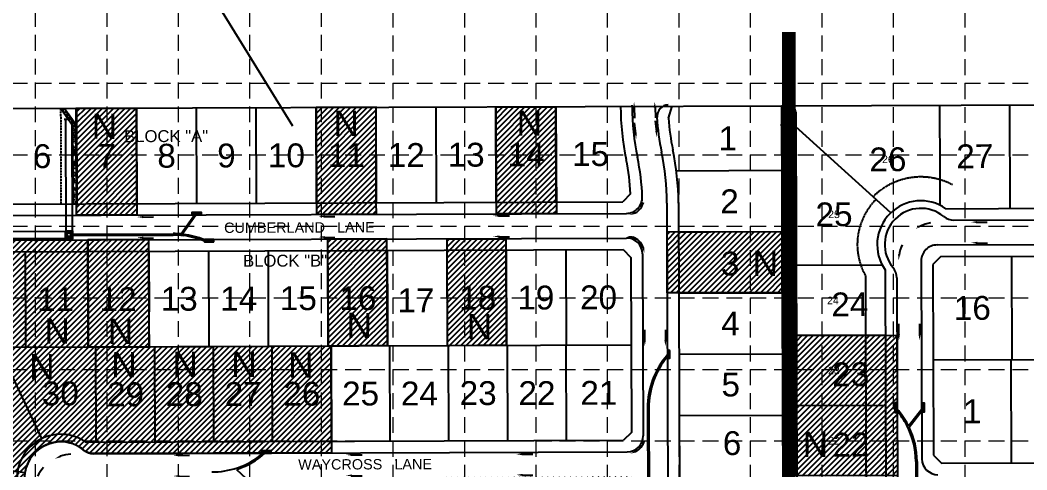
# Model space of a CAD drawing. Header units: inches. Extents: x 2468851 to 2474620, y 7110473 to 7114082.
# Drawn here: x 2469646 to 2470913, y 7112151 to 7112716 of the extents above; entities that cross this region are included whole.
import ezdxf
from ezdxf.enums import TextEntityAlignment as Align

# ---------------------------------------------------------------- set-up
doc = ezdxf.new("R2010")
doc.units = ezdxf.units.IN
doc.header["$MEASUREMENT"] = 0
for name, pattern in [('DASHED', [1.1, 0.9, -0.2]), ('HIDDEN', [0.375, 0.25, -0.125]), ('PHANTOM2', [3.15, 1.9, -0.25, 0.25, -0.25, 0.25, -0.25])]:
    doc.linetypes.add(name, pattern=pattern)
for name, color, linetype in [('AROW', 250, 'Continuous'), ('BDY', 250, 'PHANTOM2'), ('BLOCKNO', 250, 'Continuous'), ('DITCH', 250, 'Continuous'), ('ESMT', 250, 'HIDDEN'), ('EXSTM', 250, 'Continuous'), ('FLOW', 250, 'Continuous'), ('FUTURE', 250, 'Continuous'), ('GRID', 254, 'HIDDEN'), ('LOT', 250, 'Continuous'), ('LOTNO', 250, 'Continuous'), ('Newcastle homesites', 194, 'Continuous'), ('PHASE LINE', 7, 'Continuous'), ('PVMT', 250, 'Continuous'), ('SODDED LOT', 2, 'Continuous'), ('SROW', 250, 'Continuous'), ('STM', 1, 'Continuous'), ('STRNAMES', 250, 'Continuous')]:
    doc.layers.add(name, color=color, linetype=linetype)
doc.styles.get("Standard").update_dxf_attribs({"font": 'ARIAL.TTF'})
pattern_1 = [(45, (2469099.4552, 7111828.73352), (-0.176776695, 0.176776695), [])]
pattern_2 = [(225, (2471428.77444, 7111112.1237), (0.176776695, -0.176776695), [])]

# ---------------------------------------------------------------- blocks, each defined once
blk = doc.blocks.new('1DB')
at = {"layer": 'FLOW'}
for p, q in [((6.2, 13), (20.1, 13)), ((6.2, -13.5), (20.1, -13.5))]:
    blk.add_line(p, q, dxfattribs=at)
for points in [[(7.3, 11.7), (7.3, 14.3), (-0.6, 13)], [(7.3, -14.3), (7.3, -11.7), (-0.6, -13)]]:
    blk.add_solid(points, dxfattribs=at)

msp = doc.modelspace()

# ---------------------------------------------------------------- hatches: boundary and pattern name
at = {"layer": 'PVMT'}
h = msp.add_hatch(dxfattribs=at)
h.set_pattern_fill('CONCRETE', scale=15, angle=30, style=0)
h.set_pattern_definition([(75, (0.824, 3.074), (-7.50003414, 12.99044019), [2.1213, -4.24275, 1.06065, -6.3639, 2.1213, -5.30330343]), (165, (8.892, 8.598), (-12.99044019, -7.50003414), [2.121315, -3.18195, 1.06065, -5.30325, 2.121315, -7.42472343]), (93.43494882, (0, 0), (-7.4999999993, 12.990381057), [1.677, -6.708, 1.677, -6.708509835]), (146.5650512, (0, 0), (-7.500000005, 12.990381054), [1.677, -6.708, 1.677, -6.708509835]), (30, (-0.75, 1.299), (-7.5, 12.990381057), [0.75, -6, 1.5, -6, 0.75]), (30, (-1.875, 3.248), (-7.5, 12.990381057), [-2.25, 1.5, -6, 0, -5.25, 0]), (30, (-2.25, 3.897), (-7.5, 12.990381057), [-6, 0, -4.5, 1.5, -3, 0]), (30, (-3.375, 5.846), (-7.5, 12.990381057), [-3, 0, -3.75, 1.5, -6.75, 0]), (30, (-4.5, 7.794), (-7.5, 12.990381057), [-3, 1.5, -6, 1.5, -3, 0]), (30, (-6.375, 11.042), (-7.5, 12.990381057), [-2.25, 1.5, -3, 0, -8.25, 0]), (30, (-6.75, 11.691), (-7.5, 12.990381057), [-3, 0, -9, 1.5, -1.5, 0]), (120, (-0.85, 2.973), (-12.990381057, -7.5), [-4.5, 0, -4.5, 0, -6, 0]), (120, (1.949, 1.125), (-12.990381057, -7.5), [-2.25, 1.5, -6, 0, -5.25, 0]), (120, (3.248, 1.875), (-12.990381057, -7.5), [-6, 0, -5.25, 1.5, -2.25, 0]), (120, (10.392, 6), (-12.990381057, -7.5), [-3, 1.5, -7.5, 1.5, -1.5, 0]), (120, (0.549, 2.049), (-12.990381057, -7.5), [-4.5, 0, -5.25, 0, -5.25, 0]), (120, (1.848, 2.799), (-12.990381057, -7.5), [-3.75, 0, -8.25, 0, -3, 0]), (120, (2.772, 4.199), (-12.990381057, -7.5), [-7.5, 0, -2.25, 0, -5.25, 0]), (120, (4.172, 3.275), (-12.990381057, -7.5), [-6.75, 0, -3, 0, -3.75, 0]), (120, (4.346, 5.973), (-12.990381057, -7.5), [-6, 0, -2.25, 0, -6, 0]), (120, (4.62, 6.998), (-12.990381057, -7.5), [-6.75, 0, -3, 0, -5.25, 0]), (120, (7.145, 4.125), (-12.990381057, -7.5), [-9, 0, -3.75, 0, -2.25, 0]), (120, (6.669, 6.449), (-12.990381057, -7.5), [-3, 0, -6, 0, -6, 0]), (120, (7.694, 6.174), (-12.990381057, -7.5), [-6.75, 0, -3.75, 0, -4.5, 0]), (120, (8.718, 5.9), (-12.990381057, -7.5), [-6, 0, -4.5, 0, -4.5, 0]), (120, (9.642, 7.299), (-12.990381057, -7.5), [-4.5, 0, -4.5, 0, -6, 0]), (120, (10.566, 8.699), (-12.990381057, -7.5), [-6, 0, -3, 0, -6, 0]), (120, (10.841, 9.723), (-12.990381057, -7.5), [-2.25, 0, -9, 0, -3.75, 0])])
h.paths.add_polyline_path([(2469712.3, 7112485.5), (2469716.3, 7112485.5), (2469716, 7112585.5), (2469701.9, 7112605.5), (2469697.9, 7112605.5), (2469697.9, 7112604.2), (2469712, 7112584.3)])
at = {"layer": 'SODDED LOT', "linetype": 'Continuous'}
h = msp.add_hatch(dxfattribs=at)
h.set_pattern_fill('ANSI31', color=256, scale=40, style=0)
h.paths.add_polyline_path([(2472093.3, 7112787.7), (2472221.6, 7112787.6), (2472221.1, 7112667.4), (2472093.2, 7112666.7), (2472093.2, 7112679.1), (2472093.2, 7112787.7)])
h.paths.add_polyline_path([(2471960.5, 7112505.4), (2471959.7, 7112628.2), (2472033.7, 7112628.2), (2472034.4, 7112505.2), (2471960.5, 7112505.3)])
h.paths.add_polyline_path([(2472943.9, 7112483.2), (2472828.6, 7112440.6), (2472835.7, 7112422.6), (2472839.7, 7112413.5), (2472848, 7112395.6), (2472853, 7112385.9), (2472858.5, 7112375.6), (2472870.5, 7112355.8), (2472902, 7112375.7), (2472974.1, 7112421.8), (2472963.7, 7112439.4), (2472954.7, 7112457.2), (2472946.7, 7112476.1), (2472944.1, 7112483.1)])
h.paths.add_polyline_path([(2473207.1, 7112415.6), (2473209.5, 7112419.3), (2473291.2, 7112550.2), (2473277.1, 7112559.7), (2473268.7, 7112565.8), (2473246, 7112583.4), (2473233.4, 7112592.2), (2473227.8, 7112595.8), (2473221.5, 7112599.4), (2473212.3, 7112604.8), (2473198.4, 7112611.8), (2473179.6, 7112620.1), (2473161, 7112626.5), (2473143.6, 7112631.4), (2473124.7, 7112635.3), (2473119.2, 7112635.2), (2473114.5, 7112633.7), (2473110.4, 7112630.8), (2473107.9, 7112626.3), (2473106.6, 7112621.6), (2473105.4, 7112606.6), (2473105.5, 7112593.2), (2473106.9, 7112578.9), (2473109.8, 7112566), (2473113.8, 7112552.9), (2473118.8, 7112540.9), (2473119.6, 7112539.3), (2473125.5, 7112528.4), (2473132.5, 7112517.6), (2473154.5, 7112487.4), (2473189.1, 7112440.1), (2473207, 7112415.6)])
h.paths.add_polyline_path([(2472149.9, 7113580.6), (2472139.1, 7113587.3), (2472148.3, 7113599.5), (2472130, 7113617.4), (2472301, 7113620.9), (2472421, 7113670.5), (2472435.9, 7113657.7), (2472418.5, 7113656.7), (2472386.3, 7113644.4), (2472349.6, 7113630.6), (2472301, 7113613.8), (2472253.5, 7113608.2), (2472206, 7113607.7), (2472182, 7113606.7), (2472168.8, 7113602.6), (2472156, 7113590.3)])
h.paths.add_polyline_path([(2472770.9, 7113693.3), (2472783.8, 7113696.4), (2473029.2, 7113695.4), (2473046.2, 7113689.7), (2473045.7, 7113705.7), (2472771.5, 7113707.2)])
h.paths.add_polyline_path([(2473645.4, 7113690.7), (2473645, 7113704.6), (2473380.1, 7113706.2), (2473375.6, 7113692.3), (2473381.7, 7113694.8), (2473634.3, 7113693.9)])
h.paths.add_polyline_path([(2473661.8, 7113026.9), (2473687.5, 7113025.6), (2473728.5, 7113019.3), (2473771.1, 7113012.6), (2473800.8, 7113000.6), (2473816.1, 7112992), (2473817.6, 7112992.3), (2473826.6, 7112959), (2473778.3, 7112869.4), (2473754.2, 7112818.3), (2473704.9, 7112707.3), (2473675.9, 7112628.5), (2473649.4, 7112551.6), (2473609.4, 7112401.1), (2473622, 7112397.2), (2473660.2, 7112541.4), (2473687, 7112623.6), (2473721, 7112714), (2473756.5, 7112795.8), (2473776.2, 7112842.1), (2473803.7, 7112892.8), (2473821.3, 7112931.8), (2473838.2, 7112953.9), (2473843.8, 7112970.4), (2473841.6, 7112985), (2473834.4, 7112995.8), (2473821.8, 7113003.5), (2473803.5, 7113011.6), (2473780.8, 7113020.1), (2473754.2, 7113027.8), (2473717.9, 7113032.7), (2473683.7, 7113037.8), (2473675.2, 7113037.5), (2473668.5, 7113034.7), (2473663, 7113029)])
h.paths.add_polyline_path([(2473971.5, 7113199.8), (2473953.3, 7113211.9), (2473941.2, 7113192.1), (2473861.1, 7113065.6), (2473810.5, 7113087.5), (2473761.2, 7113101.5), (2473721, 7113107), (2473697.2, 7113110.4), (2473674.1, 7113113.7), (2473679.5, 7113105.3), (2473686.7, 7113099.9), (2473703.5, 7113097.6), (2473742.5, 7113092.2), (2473787.4, 7113083.2), (2473826.4, 7113070), (2473851, 7113058.6), (2473862.4, 7113053.2), (2473874.4, 7113053.5), (2473885.8, 7113058.3), (2473896, 7113069.7), (2473937.9, 7113137.7), (2473969.9, 7113198.6)])
h.paths.add_polyline_path([(2474189.4, 7113705.6), (2474212.7, 7113695.3), (2474173.1, 7113585.5), (2474125.5, 7113471.6), (2474078.4, 7113374), (2473995.2, 7113231.4), (2473980.7, 7113211.8), (2473961.7, 7113224.1), (2474019.2, 7113316.2), (2474060, 7113393.3), (2474123.1, 7113525), (2474155.5, 7113608.2)])
h.paths.add_polyline_path([(2472613.3, 7113048.1), (2472742.6, 7113047.9), (2472742.9, 7112984.1), (2472740.2, 7112975), (2472732.2, 7112966.8), (2472722.7, 7112964.6), (2472628.3, 7112964.8), (2472620.3, 7112967.7), (2472615.7, 7112974.1), (2472614.1, 7112982.3), (2472613.3, 7112995.2)])
h.paths.add_polyline_path([(2472069.9, 7112331.6), (2472070.3, 7112318.1), (2472070.6, 7112197.1), (2471996.7, 7112197.2), (2471995.8, 7112331.7), (2472070.2, 7112331.6)])
h.paths.add_polyline_path([(2472440.2, 7112197.1), (2472440.4, 7112331.7), (2472514.3, 7112331.7), (2472514.1, 7112311.4), (2472514.1, 7112197.1), (2472440.4, 7112197.1)])
h.paths.add_polyline_path([(2471733.8, 7111882.3), (2471733.8, 7111970.4), (2471868.6, 7111970.9), (2471868.3, 7111882.5), (2471840.6, 7111882.4), (2471733.9, 7111882)])
edge = h.paths.add_edge_path()
edge.add_line((2471343.5, 7111971), (2471344.1, 7111826.6))
edge.add_line((2471344.1, 7111826.6), (2471538.5, 7111827.3))
edge.add_arc((2471538.4, 7111847.3), 20, 270.2036, 360.1993)
edge.add_line((2471558.4, 7111847.3), (2471558.4, 7111971.6))
edge.add_line((2471558.4, 7111971.6), (2471343.5, 7111970.9))
edge.add_line((2471343.5, 7111970.9), (2471343.5, 7111971))
h.paths.add_polyline_path([(2471436.5, 7111651.3), (2471435.9, 7111795.9), (2471345.6, 7111795.6), (2471346, 7111779), (2471346.3, 7111651.2), (2471436.4, 7111651.4)])
edge = h.paths.add_edge_path()
edge.add_line((2470893.9, 7111969.8), (2470893.5, 7112114))
edge.add_line((2470893.5, 7112114), (2470801.6, 7112113.7))
edge.add_arc((2470801.7, 7112093.7), 20, 90.1777, 179.3767)
edge.add_line((2470781.7, 7112094), (2470781.6, 7112090.9))
edge.add_line((2470781.6, 7112090.9), (2470782.1, 7111968.8))
edge.add_line((2470782.1, 7111968.8), (2470894, 7111969.6))
edge.add_line((2470894, 7111969.6), (2470893.9, 7111969.8))
h.paths.add_polyline_path([(2470750.3, 7112143.4), (2470731.6, 7112143.5), (2470623.9, 7112143.1), (2470623.3, 7112319.6), (2470749.9, 7112320.1), (2470750.4, 7112143.4)])
h.paths.add_polyline_path([(2470605.1, 7111911.5), (2470605.1, 7111834.6), (2470462.4, 7111834.1), (2470462.1, 7111911), (2470480.8, 7111911.1), (2470605.1, 7111911.5)])
at = {"layer": 'SODDED LOT'}
h = msp.add_hatch(dxfattribs=at)
h.set_pattern_fill('ANSI31', color=256, scale=40, style=0)
edge = h.paths.add_edge_path()
edge.add_line((2471878.1, 7111617.8), (2471733.9, 7111617))
edge.add_line((2471733.9, 7111617), (2471734.2, 7111508.1))
edge.add_line((2471734.2, 7111508.1), (2471859.3, 7111508.3))
edge.add_arc((2471859.3, 7111527.8), 19.4, 270.1281, 365.8334)
edge.add_line((2471878.6, 7111529.8), (2471878.4, 7111615.8))
edge.add_line((2471878.4, 7111615.8), (2471878.1, 7111617.8))
h.paths.add_polyline_path([(2471515.9, 7111475.9), (2471516.1, 7111331.7), (2471426.7, 7111331.7), (2471425.6, 7111475.6)])
h.paths.add_polyline_path([(2471163.9, 7111825.5), (2471163.1, 7111970.3), (2471074.8, 7111968.3), (2471074.4, 7111826.4)])
h.paths.add_polyline_path([(2470983.7, 7111825.1), (2470983.2, 7111969.9), (2470894.2, 7111969), (2470894.6, 7111825.6)])
h.paths.add_polyline_path([(2470462.5, 7111834), (2470614.2, 7111834.6), (2470616.2, 7111789.7), (2470750.7, 7111790.7), (2470751, 7111702.4), (2470616.8, 7111702.4), (2470615.8, 7111759), (2470605.8, 7111757.4), (2470463.5, 7111758.7)])
h.paths.add_polyline_path([(2470113.1, 7111496), (2470073, 7111368.3), (2470108.6, 7111357.8), (2470153.2, 7111347.7), (2470207.8, 7111335.4), (2470236.9, 7111331.2), (2470298.1, 7111325), (2470314.5, 7111323.9), (2470322.8, 7111457.6), (2470251.1, 7111464.5), (2470181.8, 7111477.8)])
h.paths.add_polyline_path([(2469651.5, 7111700.9), (2469516.6, 7111699.3), (2469517.5, 7111609.5), (2469562.5, 7111591.3), (2469580, 7111585.3), (2469605.8, 7111578.2), (2469620.6, 7111574.8), (2469632.5, 7111573.4), (2469636.9, 7111573.9), (2469641.5, 7111575.4), (2469645.4, 7111578.1), (2469648.4, 7111581.6), (2469651.1, 7111586.7), (2469652.4, 7111591.7), (2469652.2, 7111601.1)])
edge = h.paths.add_edge_path()
edge.add_line((2470431.9, 7111667), (2470417.4, 7111666.9))
edge.add_line((2470417.4, 7111666.9), (2470297.6, 7111666.5))
edge.add_line((2470297.6, 7111666.5), (2470297.9, 7111491.2))
edge.add_line((2470297.9, 7111491.2), (2470338, 7111488.4))
edge.add_line((2470338, 7111488.4), (2470383.5, 7111487.7))
edge.add_line((2470383.5, 7111487.7), (2470414.2, 7111488.8))
edge.add_arc((2470413.5, 7111507.9), 19.1, 272.1037, 359.9465)
edge.add_line((2470432.5, 7111507.9), (2470431.9, 7111665.8))
edge.add_line((2470431.9, 7111665.8), (2470431.9, 7111667))
h.paths.add_polyline_path([(2470001.1, 7111707.2), (2470149.5, 7111666.2), (2470148.8, 7111841.6), (2470001.3, 7111840.9)])
edge = h.paths.add_edge_path()
edge.add_line((2469778.4, 7111705.6), (2469682.4, 7111705.5))
edge.add_line((2469682.4, 7111705.5), (2469683.6, 7111588.7))
edge.add_arc((2469701.8, 7111588.9), 18.1, 180.6134, 277.0441)
edge.add_line((2469704, 7111570.9), (2469779.7, 7111571.4))
edge.add_line((2469779.7, 7111571.4), (2469779.6, 7111586.3))
edge.add_line((2469779.6, 7111586.3), (2469778.4, 7111705.6))
h.paths.add_polyline_path([(2470015.7, 7112006.2), (2470016, 7111872), (2470095.3, 7111872.7), (2470094.6, 7112006.9), (2470099.3, 7112006.9), (2470098.9, 7112141.1), (2470021.4, 7112140.9), (2470020.7, 7112007.2)])
h.paths.add_polyline_path([(2469776.6, 7112005.6), (2469856, 7112005.8), (2469856.5, 7111871.8), (2469777.1, 7111871.3), (2469777.1, 7111886)])
edge = h.paths.add_edge_path()
edge.add_line((2469786.5, 7112005.9), (2469785.7, 7112140))
edge.add_line((2469785.7, 7112140), (2469713.3, 7112139.9))
edge.add_arc((2469713.4, 7112119.6), 20.3, 90.093, 165.6857)
edge.add_arc((2470143.7, 7112009.8), 464.4, 165.6857, 180.536)
edge.add_line((2469679.3, 7112005.5), (2469786, 7112005.9))
edge.add_line((2469786, 7112005.9), (2469786.5, 7112005.9))
h.paths.add_polyline_path([(2469649.6, 7111848.8), (2469635.2, 7111848.8), (2469515.4, 7111847.4), (2469515.6, 7111823.3), (2469381.3, 7111821.8), (2469381.9, 7111748.2), (2469396.3, 7111748.2), (2469516.3, 7111749.4), (2469516.1, 7111773.6), (2469650.4, 7111775)])
h.paths.add_polyline_path([(2469651.2, 7112064.5), (2469634.6, 7112066.2), (2469517.7, 7112080.5), (2469516.6, 7112069.1), (2469514.7, 7112044.7), (2469514.3, 7111995.8), (2469514.8, 7111921.6), (2469649, 7111922.9), (2469648, 7111997.2), (2469648.4, 7112022.1), (2469649.2, 7112040.8)])
h.paths.add_polyline_path([(2469348.4, 7111996.1), (2469333.8, 7111995.9), (2469212, 7111994.7), (2469213.4, 7111846.9), (2469349.7, 7111848.1)])
edge = h.paths.add_edge_path()
edge.add_line((2469730.7, 7112440), (2469731.2, 7112305.6))
edge.add_line((2469731.2, 7112305.6), (2469808.2, 7112305.5))
edge.add_line((2469808.2, 7112305.5), (2470037.4, 7112306.6))
edge.add_line((2470037.4, 7112306.6), (2470037.8, 7112172.3))
edge.add_line((2470037.8, 7112172.3), (2469741.3, 7112171.2))
edge.add_arc((2469741.2, 7112203.4), 32.2, 246.0227, 270.2078, ccw=False)
edge.add_arc((2469697.3, 7112140), 45.9, 47.7551, 171.3864)
edge.add_line((2469651.9, 7112146.9), (2469532.8, 7112163.9))
edge.add_line((2469532.8, 7112163.9), (2469542.2, 7112198.5))
edge.add_line((2469542.2, 7112198.5), (2469562.2, 7112256))
edge.add_line((2469562.2, 7112256), (2469579.9, 7112304.7))
edge.add_line((2469579.9, 7112304.7), (2469573.9, 7112305.1))
edge.add_line((2469573.9, 7112305.1), (2469573.4, 7112439.5))
edge.add_line((2469573.4, 7112439.5), (2469730.7, 7112440))
h.paths.add_polyline_path([(2470018.7, 7112606.6), (2470019.1, 7112472.3), (2470094.7, 7112472.8), (2470094.3, 7112487), (2470094.1, 7112606.8)])
h.paths.add_polyline_path([(2469792.4, 7112605.8), (2469792.7, 7112471.2), (2469716.7, 7112471.3), (2469716.7, 7112486.2), (2469716.5, 7112605.8)])
h.paths.add_polyline_path([(2470020.1, 7112140.9), (2470020.5, 7112006.7), (2469864, 7112006.2), (2469863.4, 7112140.4)])
h.paths.add_polyline_path([(2471074.5, 7112290.2), (2471164.6, 7112290.5), (2471164, 7112435), (2471074.1, 7112434.7)])
edge = h.paths.add_edge_path()
edge.add_line((2471343.8, 7111971.4), (2471344.7, 7112114.9))
edge.add_line((2471344.7, 7112114.9), (2471539.9, 7112116.2))
edge.add_arc((2471540, 7112097.8), 18.4, 0.6652, 90.3626, ccw=False)
edge.add_line((2471558.3, 7112098), (2471558.4, 7111971.6))
edge.add_line((2471558.4, 7111971.6), (2471343.8, 7111971.4))
h.paths.add_polyline_path([(2471734, 7111796.9), (2471589.9, 7111797.2), (2471589.6, 7111707.8), (2471734, 7111707.3)])
h.paths.add_polyline_path([(2471256.5, 7111650.5), (2471346.6, 7111651.4), (2471345.6, 7111795.6), (2471256.1, 7111794.9)])
h.paths.add_polyline_path([(2470896.1, 7111649.7), (2470986.2, 7111650.2), (2470985.8, 7111794.1), (2470895.5, 7111793.8)])
h.paths.add_polyline_path([(2471075.9, 7111650), (2471166.4, 7111650.4), (2471166, 7111506.4), (2471076.3, 7111505.2)])
edge = h.paths.add_edge_path()
edge.add_line((2470616.6, 7111503.8), (2470614.6, 7111613.5))
edge.add_line((2470614.6, 7111613.5), (2470752, 7111614.5))
edge.add_line((2470752, 7111614.5), (2470752.5, 7111524.2))
edge.add_arc((2470733, 7111524.1), 19.5, -88.4919, 0.3567, ccw=False)
edge.add_line((2470733.5, 7111504.6), (2470623.7, 7111504.2))
edge.add_line((2470623.7, 7111504.2), (2470616.6, 7111503.8))
h.paths.add_polyline_path([(2470463.6, 7111603.2), (2470613, 7111603.4), (2470612.9, 7111756.9), (2470462.9, 7111757.4)])
h.paths.add_polyline_path([(2469852.6, 7111706.2), (2469854.1, 7111571.6), (2469927.9, 7111571.6), (2469926.6, 7111706)])
edge = h.paths.add_edge_path()
edge.add_line((2470297.3, 7111740.5), (2470297.3, 7111842))
edge.add_line((2470297.3, 7111842), (2470411.9, 7111842.4))
edge.add_arc((2470411.9, 7111823), 19.4, 2.0481, 90.236, ccw=False)
edge.add_line((2470431.4, 7111823.7), (2470431.8, 7111741))
edge.add_line((2470431.8, 7111741), (2470297.3, 7111740.5))
h.paths.add_polyline_path([(2470148.9, 7111841.3), (2470149.5, 7111666.1), (2470297.5, 7111666.6), (2470296.9, 7111841.9)])
h.paths.add_polyline_path([(2470001.1, 7111840.8), (2469926.2, 7111840.4), (2469926.8, 7111706.4), (2470001.5, 7111706.6)])
h.paths.add_polyline_path([(2469683.7, 7111706.2), (2469852.2, 7111706.2), (2469851.4, 7111840.1), (2469708.6, 7111840.1), (2469694.2, 7111838.7), (2469687, 7111833.8), (2469682.2, 7111824.5), (2469681.4, 7111811.1), (2469682.4, 7111706.1)])
h.paths.add_polyline_path([(2469381, 7112045.7), (2469514.3, 7112044.5), (2469517.5, 7112080.6), (2469651.2, 7112064.4), (2469658.5, 7112108.2), (2469658.5, 7112116.8), (2469656.5, 7112120), (2469653.2, 7112126.9), (2469652.8, 7112135.1), (2469650.4, 7112142.4), (2469650.4, 7112146.4), (2469533, 7112162.7), (2469523.6, 7112122.5), (2469389.5, 7112138.3), (2469384.7, 7112102.6), (2469381.4, 7112070.9)])
h.paths.add_polyline_path([(2470183.6, 7112307.1), (2470258.3, 7112308.1), (2470258, 7112441), (2470183, 7112441)])
h.paths.add_polyline_path([(2470033.7, 7112306.6), (2470108.6, 7112307.6), (2470107.6, 7112441.3), (2470033, 7112441)])
h.paths.add_polyline_path([(2469731.5, 7112305.7), (2469808.5, 7112305.9), (2469807.9, 7112440.4), (2469731.1, 7112440.1)])
h.paths.add_polyline_path([(2469437.2, 7112304.7), (2469573.7, 7112305.3), (2469572.9, 7112439.8), (2469497.1, 7112438.9), (2469488.7, 7112437.5), (2469481.6, 7112432.7), (2469477.4, 7112427), (2469474.2, 7112416)])
h.paths.add_polyline_path([(2470320.4, 7112607.5), (2470321.1, 7112473.2), (2470245.5, 7112472.9), (2470245.1, 7112607)])
h.paths.add_polyline_path([(2470177.8, 7112007.3), (2470416.4, 7112007.9), (2470430.9, 7112007.8), (2470430.5, 7112122.8), (2470430.5, 7112123.9), (2470430.3, 7112125.5), (2470430, 7112126.7), (2470429.9, 7112127.2), (2470429.6, 7112128.2), (2470429.5, 7112128.7), (2470429, 7112130.2), (2470428.3, 7112131.6), (2470427.4, 7112133), (2470426.6, 7112134.3), (2470425.6, 7112135.6), (2470424.5, 7112136.7), (2470423.4, 7112137.7), (2470422, 7112138.8), (2470420.8, 7112139.5), (2470419.2, 7112140.4), (2470417.8, 7112141), (2470416.4, 7112141.5), (2470415.1, 7112141.9), (2470413.1, 7112142.2), (2470411.7, 7112142.4), (2470177.2, 7112141.4)])
h.paths.add_polyline_path([(2470605.1, 7112373.6), (2470460.6, 7112373.3), (2470460.5, 7112450.6), (2470529.8, 7112450.1), (2470605, 7112450.5)])
at = {"layer": 'STM'}
h = msp.add_hatch(dxfattribs=at)
h.set_pattern_fill('ANSI31', color=5, scale=2, style=0)
h.set_pattern_definition(pattern_1)
h.paths.add_polyline_path([(2469874.3, 7112471.6), (2469874.2, 7112474.6), (2469862.2, 7112474.5), (2469862.3, 7112471.5)])
h = msp.add_hatch(dxfattribs=at)
h.set_pattern_fill('ANSI31', color=5, scale=2, style=0)
h.set_pattern_definition(pattern_1)
h.paths.add_polyline_path([(2469702.9, 7112451.5), (2469711.9, 7112451.5), (2469712, 7112441.5), (2469703, 7112441.5)])
edge = h.paths.add_edge_path(flags=16)
edge.add_arc((2469707.4, 7112446.5), 2.25, 0, 360)
h = msp.add_hatch(dxfattribs=at)
h.set_pattern_fill('ANSI31', color=5, scale=2, style=0)
h.set_pattern_definition(pattern_1)
h.paths.add_polyline_path([(2469889.9, 7112437.6), (2469889.9, 7112440.6), (2469877.9, 7112440.6), (2469877.9, 7112437.6)])
h = msp.add_hatch(dxfattribs=at)
h.set_pattern_fill('ANSI31', color=5, scale=2, angle=90, style=0)
h.set_pattern_definition([(135, (2471092.8272, 7111099.83578), (-0.176776695, -0.176776695), [])])
h.paths.add_polyline_path([(2470463.9, 7112301.1), (2470460.9, 7112301.1), (2470460.9, 7112291.1), (2470463.9, 7112291.1)])
h = msp.add_hatch(dxfattribs=at)
h.set_pattern_fill('ANSI31', color=5, scale=2, angle=180, style=0)
h.set_pattern_definition(pattern_2)
h.paths.add_polyline_path([(2470750.1, 7112235.1), (2470747.1, 7112235.1), (2470747.2, 7112223.1), (2470750.2, 7112223.1)])
h = msp.add_hatch(dxfattribs=at)
h.set_pattern_fill('ANSI31', color=5, scale=2, angle=180, style=0)
h.set_pattern_definition(pattern_2)
h.paths.add_polyline_path([(2470781.1, 7112235.2), (2470784.1, 7112235.2), (2470784.2, 7112223.2), (2470781.2, 7112223.2)])
h = msp.add_hatch(dxfattribs=at)
h.set_pattern_fill('ANSI31', color=5, scale=2, angle=90, style=0)
h.set_pattern_definition([(135, (2470472.32865, 7111171.9531), (-0.176776695, -0.176776695), [])])
h.paths.add_polyline_path([(2469962, 7112174.9), (2469950, 7112174.8), (2469950, 7112171.8), (2469962, 7112171.9)])

# ---------------------------------------------------------------- linework, layer by layer
at = {"layer": 'AROW', "color": 7}
for p, q in [((2469452.5, 7112304.6), (2470415.4, 7112307.9)), ((2470795.5, 7112289.2), (2471529.2, 7112291.8))]:
    msp.add_line(p, q, dxfattribs=at)
at = {"layer": 'BDY', "ltscale": 300}
msp.add_line((2469781.9, 7112918.5), (2469988.8, 7112583.5), dxfattribs=at)
at = {"layer": 'BDY', "color": 7, "linetype": 'Continuous'}
for p, q in [((2469318.2, 7112604.2), (2470604.4, 7112608.6)), ((2469318.2, 7112604.2), (2470604.4, 7112608.6)), ((2470604.4, 7112608.6), (2471712.1, 7112612.3)), ((2470604.4, 7112608.6), (2471712.1, 7112612.3)), ((2470604.4, 7112608.6), (2470608.3, 7111458.6)), ((2470604.4, 7112608.6), (2470608.3, 7111458.6))]:
    msp.add_line(p, q, dxfattribs=at)
at = {"layer": 'DITCH', "color": 7}
for p, q in [((2470604.5, 7112583.4), (2470606.4, 7112601.5)), ((2470614.4, 7112600.6), (2470618.4, 7111418.2)), ((2470622.4, 7112600.6), (2470626.3, 7111467.4))]:
    msp.add_line(p, q, dxfattribs=at)
for points in [[(2470622.5, 7112564.4, 4, 0, 0), (2470620.1, 7112564.4, 0, 0, 0), (2470614.5, 7112564.4, 0, 0, 0)], [(2470604.6, 7112538.4, 4, 0, 0), (2470607, 7112538.4, 0, 0, 0), (2470614.6, 7112538.4, 0, 0, 0)], [(2470622.8, 7112482.7, 4, 0, 0), (2470620.4, 7112482.7, 0, 0, 0), (2470614.8, 7112482.7, 0, 0, 0)], [(2470604.9, 7112456.7, 4, 0, 0), (2470607.3, 7112456.7, 0, 0, 0), (2470614.9, 7112456.7, 0, 0, 0)], [(2470623.1, 7112401, 4, 0, 0), (2470620.7, 7112401, 0, 0, 0), (2470615.1, 7112401, 0, 0, 0)], [(2470605.2, 7112375, 4, 0, 0), (2470607.5, 7112375, 0, 0, 0), (2470615.2, 7112375, 0, 0, 0)], [(2470623.4, 7112319.3, 4, 0, 0), (2470621, 7112319.3, 0, 0, 0), (2470615.4, 7112319.3, 0, 0, 0)], [(2470605.4, 7112293.3, 4, 0, 0), (2470607.8, 7112293.3, 0, 0, 0), (2470615.4, 7112293.3, 0, 0, 0)], [(2470623.6, 7112237.7, 4, 0, 0), (2470621.2, 7112237.7, 0, 0, 0), (2470615.6, 7112237.6, 0, 0, 0)], [(2470605.7, 7112211.6, 4, 0, 0), (2470608.1, 7112211.6, 0, 0, 0), (2470615.7, 7112211.7, 0, 0, 0)], [(2470623.9, 7112156, 4, 0, 0), (2470621.5, 7112156, 0, 0, 0), (2470615.9, 7112156, 0, 0, 0)]]:
    msp.add_lwpolyline(points, format="xyseb", dxfattribs=at)
msp.add_arc((2470614.4, 7112600.6), 8, 0.1954, 173.7121, dxfattribs=at)
for points in [[(2470615.9, 7112533.1), (2470613.3, 7112533.1), (2470614.6, 7112525.3)], [(2470616.5, 7112351), (2470613.9, 7112351), (2470615.3, 7112343.2)], [(2470617.1, 7112180.7), (2470614.5, 7112180.7), (2470615.9, 7112172.9)]]:
    msp.add_solid(points, dxfattribs=at)
at = {"layer": 'ESMT', "color": 7}
msp.add_line((2469696.9, 7112605.5), (2469697.3, 7112485.5), dxfattribs=at)
at = {"layer": 'EXSTM', "color": 5}
msp.add_line((2469701.5, 7112592), (2469712.4, 7112592), dxfattribs=at)
at = {"layer": 'EXSTM', "color": 7}
msp.add_line((2469701.5, 7112592), (2469712.4, 7112592), dxfattribs=at)
at = {"layer": 'FLOW', "color": 7}
for centre, radius, start, end in [((2470409.2, 7112493.4), 22.5, 299.7997, 343.9134), ((2470800.5, 7112413.7), 48.5, 99.7804, 116.1152), ((2470409.5, 7112422.4), 22.5, 21.1882, 69.3088), ((2470800.5, 7112413.7), 48.5, 155.3489, 171.6837), ((2470410.3, 7112193.4), 22.5, 299.7997, 343.9134), ((2469712.9, 7112120), 50.5, 93.6404, 108.8444), ((2469712.9, 7112120), 50.5, 138.0966, 153.3312)]:
    msp.add_arc(centre, radius, start, end, dxfattribs=at)
for points in [[(2470419.9, 7112475.1), (2470420.8, 7112472.7), (2470413, 7112471.2)], [(2470780.7, 7112456.7), (2470779.4, 7112458.9), (2470773.2, 7112453.8)], [(2470417.2, 7112442.2), (2470417.7, 7112444.7), (2470409.8, 7112444.9)], [(2470431.8, 7112430.8), (2470429.2, 7112430.3), (2470432, 7112422.9)], [(2470753.9, 7112421.7), (2470751.3, 7112421.9), (2470752, 7112413.9)], [(2469697.2, 7112166.6), (2469696.1, 7112169), (2469689.5, 7112164.7)], [(2470421, 7112175.1), (2470421.9, 7112172.7), (2470414.1, 7112171.2)]]:
    msp.add_solid(points, dxfattribs=at)
at = {"layer": 'FUTURE'}
for p, q in [((2470742, 7112473.9), (2470604.4, 7112598.8)), ((2470731.4, 7112408.3), (2470605, 7112407.8)), ((2470735.1, 7112402.4), (2470738, 7111529)), ((2470749.6, 7112392.4), (2470752.6, 7111524.6)), ((2470735.3, 7112320), (2470605.4, 7112319.6)), ((2470735.7, 7112231.8), (2470605.7, 7112231.3))]:
    msp.add_line(p, q, dxfattribs=at)
at = {"layer": 'FUTURE', "linetype": 'DASHED'}
msp.add_line((2470710.1, 7112395.2), (2470713, 7111533.9), dxfattribs=at)
for radius, start, end in [(85, 62.1229, 135.1365), (80, 134.9719, 209.1504)]:
    msp.add_arc((2470780, 7112434.2), radius, start, end, dxfattribs=at)
at = {"layer": 'FUTURE'}
for centre, radius, start, end in [((2470780, 7112434.2), 55, 55.0986, 215.2922), ((2470780, 7112434.2), 45.5, 50.6385, 219.7523), ((2470729.6, 7112392.3), 20, 0.1954, 39.7523)]:
    msp.add_arc(centre, radius, start, end, dxfattribs=at)
at = {"layer": 'GRID', "color": 252, "linetype": 'HIDDEN', "lineweight": 0, "ltscale": 80}
for p, q in [((2469664.9, 7113988), (2469664.9, 7110836.8)), ((2469754.9, 7113988), (2469754.9, 7110836.8)), ((2469844.9, 7113988), (2469844.9, 7110836.8)), ((2469934.9, 7113988), (2469934.9, 7110836.8)), ((2470024.9, 7113988), (2470024.9, 7110836.8)), ((2470115.2, 7113987.2), (2470115.2, 7110836.8)), ((2470205.2, 7113987.2), (2470205.2, 7110836.8)), ((2470295.2, 7113987.2), (2470295.2, 7110836.8)), ((2470385.2, 7113987.2), (2470385.2, 7110836.8)), ((2470475.2, 7113987.2), (2470475.2, 7110836.8)), ((2470565.2, 7113987.2), (2470565.2, 7110836.8)), ((2470655.2, 7113987.2), (2470655.2, 7110836.8)), ((2470745.2, 7113987.2), (2470745.2, 7110836.8)), ((2470835.2, 7113987.2), (2470835.2, 7110836.8)), ((2468945.2, 7112637.2), (2474525.2, 7112637.2)), ((2468945.2, 7112547.2), (2474525.2, 7112547.2)), ((2468945.2, 7112457.2), (2474525.2, 7112457.2)), ((2468945.2, 7112367.2), (2474525.2, 7112367.2)), ((2468945.2, 7112277.2), (2474525.2, 7112277.2)), ((2468945.2, 7112187.2), (2474525.2, 7112187.2))]:
    msp.add_line(p, q, dxfattribs=at)
at = {"layer": 'LOT', "color": 7}
for p, q in [((2470803.5, 7112609.2), (2470803.8, 7112526.7)), ((2470891.8, 7112609.6), (2470892.2, 7112479.6)), ((2469716.9, 7112605.5), (2469717.3, 7112485.5)), ((2469792.8, 7112485.8), (2469792.4, 7112605.8)), ((2469868.2, 7112486.1), (2469867.8, 7112606.1)), ((2469943.7, 7112486.3), (2469943.2, 7112606.3)), ((2470019.1, 7112486.6), (2470018.7, 7112606.6)), ((2470094.6, 7112486.8), (2470094.1, 7112606.8)), ((2470170, 7112487.1), (2470169.6, 7112607.1)), ((2470245.4, 7112487.3), (2470245, 7112607.3)), ((2470320.9, 7112487.6), (2470320.5, 7112607.6)), ((2470742, 7112473.9), (2470604.4, 7112598.8)), ((2470472.1, 7112527.1), (2470604.6, 7112527.6)), ((2470803.8, 7112531.2), (2470804, 7112483.7)), ((2470474.9, 7112450.1), (2470515.2, 7112450.3)), ((2470515.2, 7112450.3), (2470604.9, 7112450.6)), ((2469652.2, 7112425.3), (2469652.6, 7112305.3)), ((2469731, 7112425.6), (2469731.4, 7112305.6)), ((2469808, 7112425.9), (2469808.2, 7112349.5)), ((2469883, 7112426.1), (2469883.4, 7112306.1)), ((2469958, 7112426.4), (2469958.4, 7112306.4)), ((2470033, 7112426.6), (2470033.4, 7112306.6)), ((2470108, 7112426.9), (2470108.3, 7112343.3)), ((2470183, 7112427.1), (2470183.4, 7112307.1)), ((2470258, 7112427.4), (2470258.4, 7112307.4)), ((2470333, 7112427.6), (2470333.4, 7112307.6)), ((2470894.1, 7112419.6), (2470894.5, 7112289.6)), ((2470731.4, 7112408.3), (2470605, 7112407.8)), ((2470475.2, 7112373.1), (2470605.2, 7112373.6)), ((2470108.3, 7112343.3), (2470108.4, 7112306.9)), ((2469808.3, 7112321.1), (2469808.4, 7112305.9)), ((2470735.3, 7112320), (2470605.4, 7112319.6)), ((2469741.8, 7112185.6), (2469741.4, 7112305.6)), ((2469815.8, 7112185.9), (2469815.4, 7112305.9)), ((2469889.8, 7112186.1), (2469889.4, 7112306.1)), ((2469963.8, 7112186.4), (2469963.4, 7112306.4)), ((2470037.8, 7112186.6), (2470037.4, 7112306.6)), ((2470111.8, 7112186.9), (2470111.4, 7112306.9)), ((2470185.8, 7112187.1), (2470185.4, 7112307.1)), ((2470259.8, 7112187.4), (2470259.4, 7112307.4)), ((2470333.8, 7112187.6), (2470333.4, 7112307.6)), ((2470475.4, 7112296.1), (2470605.4, 7112296.6)), ((2470894, 7112159.6), (2470893.6, 7112289.6)), ((2469673.3, 7112190.1), (2469634.9, 7112271)), ((2470735.7, 7112231.8), (2470605.7, 7112231.3)), ((2470475.7, 7112219.1), (2470605.7, 7112219.6))]:
    msp.add_line(p, q, dxfattribs=at)
at = {"layer": 'PHASE LINE', "const_width": 17}
msp.add_lwpolyline([(2470613.7, 7112701.7), (2470613.7, 7111400.1)], dxfattribs=at)
at = {"layer": 'PVMT', "color": 7}
for p, q in [((2470416.4, 7112607.9), (2470416.4, 7112609.7)), ((2470416.4, 7112607.9), (2470416.4, 7112609.7)), ((2469697.9, 7112604.2), (2469697.9, 7112605.5)), ((2469697.9, 7112604.2), (2469697.9, 7112605.5)), ((2469697.9, 7112604.2), (2469712, 7112584.3)), ((2469697.9, 7112604.2), (2469712, 7112584.3)), ((2469701.9, 7112605.5), (2469716, 7112585.5)), ((2469701.9, 7112605.5), (2469716, 7112585.5)), ((2469712, 7112584.3), (2469712.3, 7112485.5)), ((2469716, 7112585.5), (2469716.3, 7112485.5)), ((2470460.3, 7112486.4), (2470463.6, 7111515.3)), ((2469521.3, 7112470.4), (2470409.2, 7112473.4)), ((2470821.6, 7112464.8), (2471253.5, 7112466.3)), ((2469495.4, 7112439.3), (2470409.4, 7112442.4)), ((2470800.5, 7112433.7), (2471538.5, 7112436.3)), ((2470429.5, 7112422.5), (2470430.3, 7112193.5)), ((2470780.5, 7112413.7), (2470781.4, 7112164.7)), ((2470749.6, 7112392.4), (2470752.6, 7111524.6)), ((2469738.6, 7112171.1), (2470410.3, 7112173.4))]:
    msp.add_line(p, q, dxfattribs=at)
for centre, radius, start, end in [((2470731.9, 7112609), 315.5, 180.1954, 191.8947), ((2470462.8, 7112595.1), 15, 93.0578, 182.9555), ((2470462.8, 7112595.1), 15, 93.0578, 182.9555), ((2470731.9, 7112609), 284.5, 182.9555, 191.8947), ((2470144.8, 7112485.3), 315.5, 0.1954, 11.8947), ((2470144.8, 7112485.3), 284.5, 1.7477, 11.8947), ((2470409.2, 7112493.4), 20, 270.1954, 1.7477), ((2470780, 7112434.2), 45.5, 50.6385, 219.7523), ((2470821.5, 7112484.8), 20, 230.6385, 270.1954), ((2470409.5, 7112422.4), 20, 0.1954, 90.1954), ((2470800.5, 7112413.7), 20, 90.1954, 180.1954), ((2470729.6, 7112392.3), 20, 0.1954, 39.7523), ((2470410.3, 7112193.4), 20, 270.1954, 0.1954), ((2469697, 7112140.5), 45.5, 50.6385, 206.324), ((2469738.5, 7112191.1), 20, 230.6385, 270.1954), ((2470801.4, 7112164.7), 20, 180.1954, 270.1954)]:
    msp.add_arc(centre, radius, start, end, dxfattribs=at)
at = {"layer": 'SODDED LOT'}
for points in [[(2469792.4, 7112605.8), (2469792.7, 7112471.2), (2469716.7, 7112471.3), (2469716.7, 7112486.2), (2469716.5, 7112605.8)], [(2470018.7, 7112606.6), (2470019.1, 7112472.3), (2470094.7, 7112472.8), (2470094.3, 7112487), (2470094.1, 7112606.8)], [(2470320.4, 7112607.5), (2470321.1, 7112473.2), (2470245.5, 7112472.9), (2470245.1, 7112607)], [(2470605.1, 7112373.6), (2470460.6, 7112373.3), (2470460.5, 7112450.6), (2470529.8, 7112450.1), (2470605, 7112450.5)], [(2469731.5, 7112305.7), (2469808.5, 7112305.9), (2469807.9, 7112440.4), (2469731.1, 7112440.1)], [(2470033.7, 7112306.6), (2470108.6, 7112307.6), (2470107.6, 7112441.3), (2470033, 7112441)], [(2470183.6, 7112307.1), (2470258.3, 7112308.1), (2470258, 7112441), (2470183, 7112441)]]:
    msp.add_lwpolyline(points, close=True, dxfattribs=at)
msp.add_lwpolyline([(2469730.7, 7112440), (2469731.2, 7112305.6), (2469808.2, 7112305.5), (2470037.4, 7112306.6), (2470037.8, 7112172.3), (2469741.3, 7112171.2, -0.105921), (2469728.1, 7112174, 0.598673), (2469651.9, 7112146.9), (2469532.8, 7112163.9), (2469542.2, 7112198.5), (2469562.2, 7112256), (2469579.9, 7112304.7), (2469573.9, 7112305.1), (2469573.4, 7112439.5)], format="xyb", close=True, dxfattribs=at)
at = {"layer": 'SODDED LOT', "linetype": 'Continuous'}
msp.add_lwpolyline([(2470750.3, 7112143.4), (2470731.6, 7112143.5), (2470623.9, 7112143.1), (2470623.3, 7112319.6), (2470749.9, 7112320.1), (2470750.4, 7112143.4)], close=True, dxfattribs=at)
at = {"layer": 'SROW', "color": 7}
for p, q in [((2470462.4, 7112593.1), (2470466.9, 7112608.1)), ((2470462.4, 7112593.1), (2470466.9, 7112608.1)), ((2470414.5, 7112497.9), (2470404.8, 7112487.9)), ((2469511.2, 7112484.8), (2470404.8, 7112487.9)), ((2470474.8, 7112486.5), (2470478.1, 7111519)), ((2470811.4, 7112479.3), (2471252, 7112480.8)), ((2469501.2, 7112424.8), (2470405, 7112427.9)), ((2470405, 7112427.9), (2470415, 7112417.9)), ((2470415, 7112417.9), (2470415.8, 7112197.9)), ((2470805, 7112419.3), (2470795, 7112409.2)), ((2470805, 7112419.3), (2471534.1, 7112421.7)), ((2470795, 7112409.2), (2470795.9, 7112169.2)), ((2470735.1, 7112402.4), (2470738, 7111529)), ((2470415.8, 7112197.9), (2470405.8, 7112187.9)), ((2469728.4, 7112185.6), (2470405.8, 7112187.9)), ((2470795.9, 7112169.2), (2470805.9, 7112159.3)), ((2470805.9, 7112159.3), (2471534, 7112161.7))]:
    msp.add_line(p, q, dxfattribs=at)
for centre, radius, start, end in [((2470731.9, 7112609), 330, 180.1954, 191.8947), ((2470731.9, 7112609), 270, 183.3789, 191.8947), ((2470144.8, 7112485.3), 330, 0.1954, 11.8947), ((2470144.8, 7112485.3), 270, 2.6709, 11.8947), ((2470780, 7112434.2), 55, 55.0986, 215.2922), ((2469697, 7112140.5), 55, 55.0986, 201.3911)]:
    msp.add_arc(centre, radius, start, end, dxfattribs=at)
at = {"layer": 'STM', "color": 5}
for p, q in [((2469703, 7112592), (2469711, 7112592)), ((2469703, 7112592), (2469703.4, 7112446.5)), ((2469703, 7112592), (2469711, 7112592)), ((2469711, 7112592), (2469711.5, 7112445.6)), ((2469848.2, 7112447.4), (2469865.3, 7112471.5)), ((2469849.9, 7112447.2), (2469867.2, 7112471.6)), ((2469555.6, 7112450.5), (2469707.4, 7112451)), ((2469711.4, 7112447.4), (2469838.7, 7112447.8)), ((2469711.5, 7112445.6), (2469838.7, 7112446.1)), ((2469851.3, 7112445.3), (2469851.6, 7112447.1)), ((2469566, 7112441.5), (2469711.5, 7112442)), ((2470435.9, 7112228.4), (2470438.2, 7111564.4)), ((2470437.4, 7112228.4), (2470438.3, 7111971.2)), ((2470764.5, 7112206.1), (2470781.2, 7112227.4)), ((2470765.3, 7112204.6), (2470781.2, 7112225)), ((2470763.7, 7112207.7), (2470762.2, 7112206.9)), ((2469919.4, 7112153.5), (2469920.1, 7112151.6)), ((2470773.5, 7112161.2), (2470773.6, 7112125.1)), ((2470775.3, 7112161.2), (2470775.4, 7112125.2)), ((2469918.5, 7112151.1), (2469930.1, 7112140.3))]:
    msp.add_line(p, q, dxfattribs=at)
for points in [[(2469874.3, 7112471.6), (2469874.2, 7112474.6), (2469862.2, 7112474.5), (2469862.3, 7112471.5)], [(2469702.9, 7112451.5), (2469711.9, 7112451.5), (2469712, 7112441.5), (2469703, 7112441.5)], [(2469889.9, 7112437.6), (2469889.9, 7112440.6), (2469877.9, 7112440.6), (2469877.9, 7112437.6)], [(2470463.9, 7112301.1), (2470460.9, 7112301.1), (2470460.9, 7112291.1), (2470463.9, 7112291.1)], [(2470750.1, 7112235.1), (2470747.1, 7112235.1), (2470747.2, 7112223.1), (2470750.2, 7112223.1)], [(2470781.1, 7112235.2), (2470784.1, 7112235.2), (2470784.2, 7112223.2), (2470781.2, 7112223.2)], [(2469962, 7112174.9), (2469950, 7112174.8), (2469950, 7112171.8), (2469962, 7112171.9)]]:
    msp.add_lwpolyline(points, close=True, dxfattribs=at)
msp.add_circle((2469707.4, 7112446.5), 2.25, dxfattribs=at)
for centre, radius, start, end in [((2469839.1, 7112347), 100.9, 84.8056, 90.1957), ((2469839.1, 7112347), 99.1, 82.8815, 90.1957), ((2469839.1, 7112347), 100.9, 82.8815, 83.8247), ((2469839.1, 7112347), 99.2, 66.9369, 82.8815), ((2469839.1, 7112347), 100.8, 67.3031, 82.8815), ((2470536.7, 7112228.8), 100.8, 138.7321, 180.1954), ((2470536.7, 7112228.8), 99.2, 139.7218, 180.1954), ((2470674.4, 7112160.8), 100.8, 27.693, 41.2275), ((2470674.4, 7112160.8), 99.2, 27.693, 40.2223), ((2470674.4, 7112160.8), 99.1, 0.1954, 27.693), ((2470674.4, 7112160.8), 100.9, 26.6879, 27.693), ((2470674.4, 7112160.8), 100.9, 0.1954, 25.7421), ((2469887.2, 7112247.1), 99.2, 288.9883, 310.669), ((2469887.2, 7112247.1), 100.8, 288.9883, 311.6587), ((2469887.2, 7112247.1), 99, 269.965, 288.9883), ((2469887.2, 7112247.1), 101, 288.08, 288.9883)]:
    msp.add_arc(centre, radius, start, end, dxfattribs=at)

# ---------------------------------------------------------------- block references
at = {"layer": 'FLOW', "color": 7, "xscale": -1, "rotation": 90.97789932683796}
msp.add_blockref('1DB', (2470431.9, 7112613.3), dxfattribs=at)
msp.add_blockref('1DB', (2470431.9, 7112613.3), dxfattribs=at)
at = {"layer": 'FLOW', "color": 7}
for p, rotation in [((2470434.6, 7112568.6), 95.93569199156448), ((2469793.6, 7112455.8), 0.1954054742113834), ((2470022.2, 7112456.6), 0.1954054742113834), ((2470242, 7112457.3), 0.1954054742113834), ((2470843.6, 7112449.4), 0.1954054742113834), ((2470765.4, 7112314.2), 90.19540547412036), ((2470445.4, 7112306.8), 90.19540547412036), ((2469839.1, 7112156), 0.1954054742113834), ((2470056.6, 7112156.7), 0.1954054742113834), ((2470271.3, 7112157.4), 0.1954054742113834)]:
    msp.add_blockref('1DB', p, dxfattribs=dict(at, rotation=rotation))

# ---------------------------------------------------------------- texts
at = {"layer": 'BLOCKNO', "color": 7}
for s, p in [('BLOCK "A"', (2469829.7, 7112570.6)), ('BLOCK "B"', (2469979.5, 7112413.9))]:
    msp.add_text(s, height=15, rotation=0.1954, dxfattribs=at).set_placement(p, align=Align.MIDDLE)
at = {"layer": 'FUTURE'}
for s, p in [('26', (2470738.5, 7112541.4)), ('25', (2470670.7, 7112472.2)), ('24', (2470669.3, 7112363.9)), ('23', (2470670.5, 7112275.7)), ('22', (2470670.8, 7112187.4))]:
    msp.add_text(s, height=9.5, dxfattribs=at).set_placement(p, align=Align.MIDDLE)
at = {"layer": 'LOTNO', "color": 7}
for s, p in [('1', (2470537, 7112567.8)), ('6', (2469673.6, 7112545.4)), ('7', (2469754.8, 7112545.7)), ('8', (2469830.3, 7112545.9)), ('9', (2469905.7, 7112546.2)), ('10', (2469981.2, 7112546.4)), ('11', (2470056.6, 7112546.7)), ('12', (2470132.1, 7112547)), ('13', (2470207.5, 7112547.2)), ('14', (2470283, 7112547.5)), ('15', (2470364.1, 7112547.8)), ('2', (2470539.1, 7112488.8)), ('3', (2470539.8, 7112410.3)), ('11', (2469690.4, 7112365.5)), ('12', (2469769.2, 7112365.7)), ('13', (2469846.2, 7112366)), ('14', (2469921.2, 7112366.2)), ('15', (2469996.2, 7112366.5)), ('16', (2470071.2, 7112366.8)), ('18', (2470222.1, 7112367.3)), ('19', (2470295.2, 7112367.5)), ('20', (2470374.2, 7112367.8)), ('17', (2470144.1, 7112364.1)), ('4', (2470540.3, 7112334.9)), ('5', (2470540.6, 7112257.9)), ('30', (2469696.5, 7112246.9)), ('29', (2469778.6, 7112245.8)), ('28', (2469852.6, 7112246)), ('27', (2469926.6, 7112246.3)), ('26', (2470000.6, 7112246.5)), ('25', (2470074.6, 7112246.8)), ('24', (2470148.6, 7112247)), ('23', (2470222.6, 7112247.3)), ('22', (2470296.6, 7112247.5)), ('21', (2470374.6, 7112247.8)), ('6', (2470542.3, 7112184.4))]:
    msp.add_text(s, height=30, dxfattribs=at).set_placement(p, align=Align.MIDDLE)
for s, p in [('27', (2470847.9, 7112545.5)), ('26', (2470738.5, 7112541.4)), ('25', (2470670.7, 7112472.2)), ('24', (2470690.5, 7112359.2)), ('16', (2470844.8, 7112354.4)), ('23', (2470691.7, 7112271)), ('1', (2470844.7, 7112224.4)), ('22', (2470692, 7112182.7))]:
    msp.add_text(s, height=30, rotation=0.5429, dxfattribs=at).set_placement(p, align=Align.MIDDLE)
at = {"layer": 'Newcastle homesites', "color": 194}
for p in [(2469735.9, 7112567.2), (2470040.4, 7112570.7), (2470271, 7112571), (2470568.1, 7112394.6), (2470056.9, 7112316.5), (2470208.2, 7112315), (2469676.4, 7112309.6), (2469756.2, 7112309), (2469657.3, 7112264.6), (2469760.6, 7112267.1), (2469837.6, 7112267.7), (2469911.7, 7112267.7), (2469983.3, 7112266.8), (2470631.2, 7112167)]:
    msp.add_text('N', height=31.8, rotation=359.904, dxfattribs=at).set_placement(p)
at = {"layer": 'STRNAMES', "color": 7}
for s, p in [('CUMBERLAND   LANE', (2469902.7, 7112448.8)), ('WAYCROSS   LANE', (2469996, 7112151))]:
    msp.add_text(s, height=13, rotation=0.1954, dxfattribs=at).set_placement(p)

doc.saveas('drawing.dxf')
